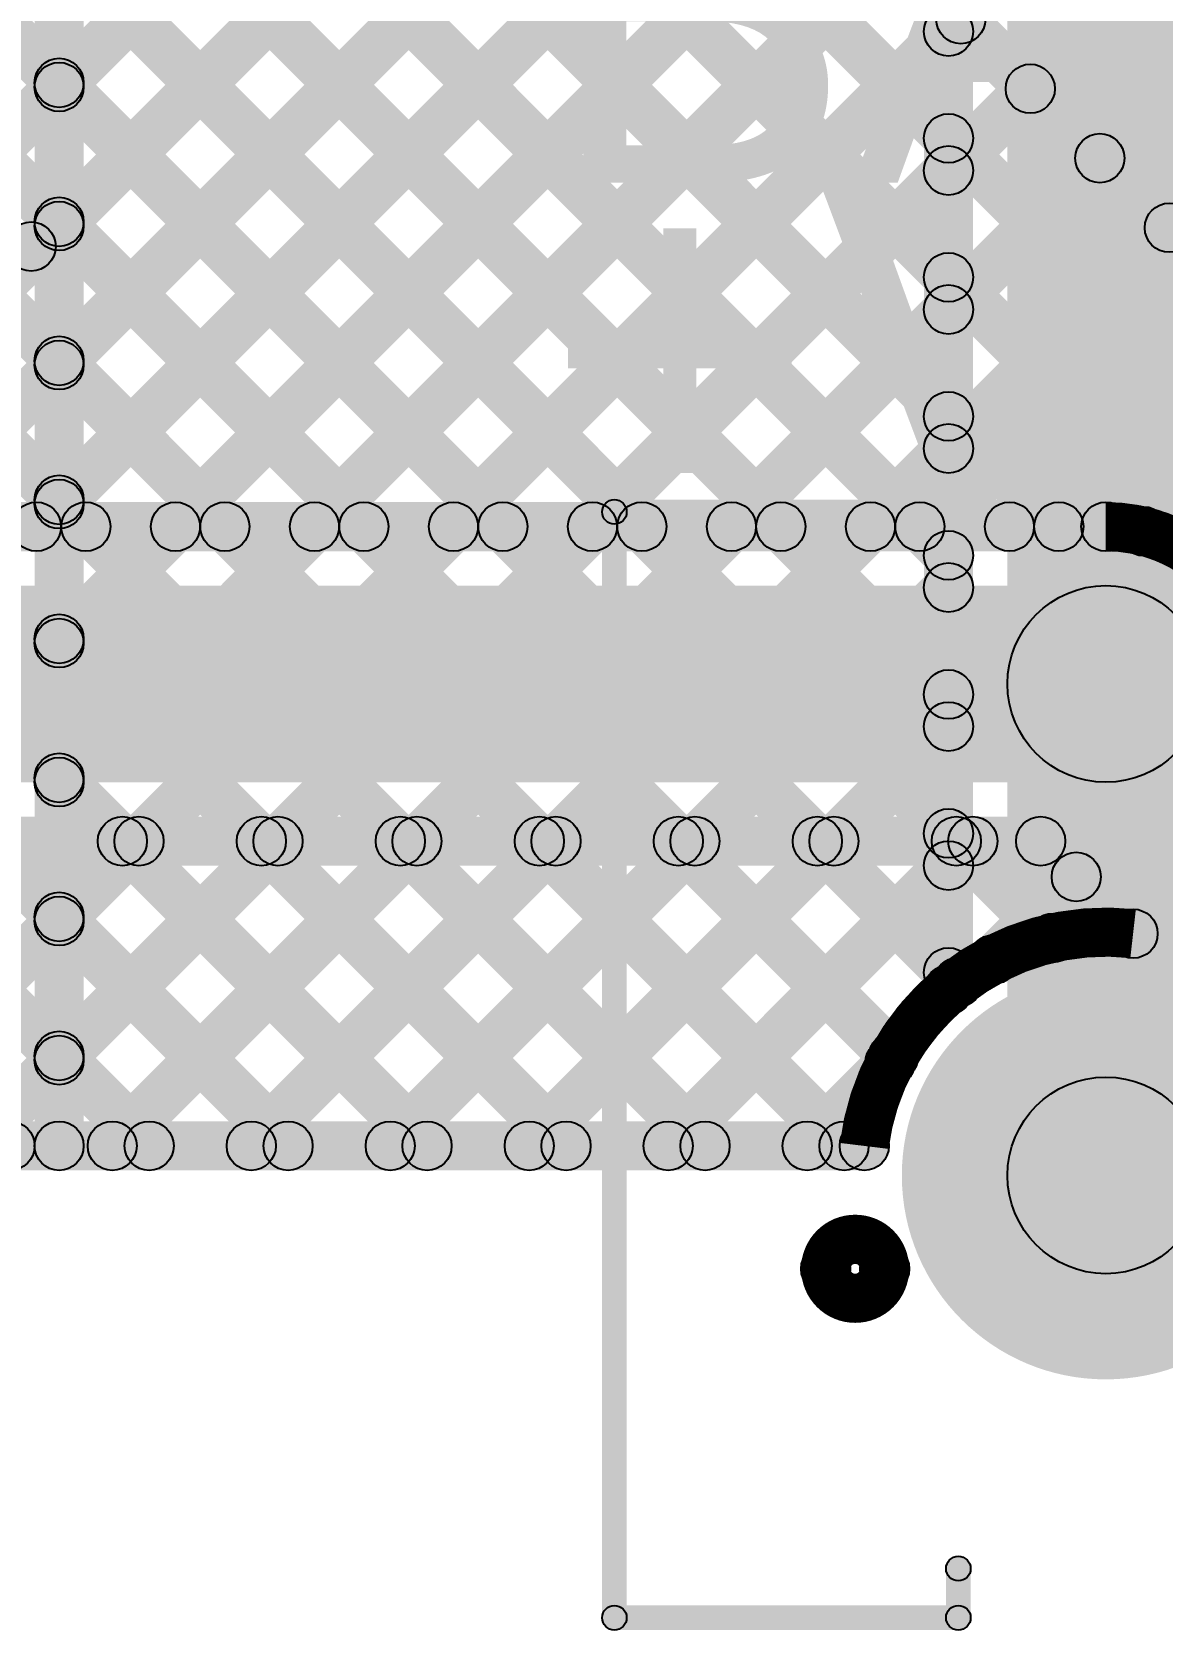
# Model space of a CAD drawing. Header units: millimetres. Extents: x -0.08 to 5.25, y -0.08 to 2.73.
# Drawn here: x 4.0695 to 4.2995, y 0.0875 to 0.4127 of the extents above; entities that cross this region are included whole.
import ezdxf

# ---------------------------------------------------------------- set-up
doc = ezdxf.new("R2010")
doc.units = ezdxf.units.MM
doc.header["$MEASUREMENT"] = 0
for name, color, linetype in [('BottomLayer', 5, 'Continuous'), ('BottomSolder', 6, 'Continuous'), ('PadHoleLayer', 156, 'Continuous'), ('TopLayer', 1, 'Continuous'), ('TopOverlay', 2, 'Continuous'), ('TopSolder', 216, 'Continuous')]:
    doc.layers.add(name, color=color, linetype=linetype)

# ---------------------------------------------------------------- blocks, each defined once
blk = doc.blocks.new('JST_C_________64')
at = {"layer": 'BottomLayer'}
h = blk.add_hatch(color=5, dxfattribs=at)
edge = h.paths.add_edge_path()
edge.add_arc((0, 0), 0.0375, 0, 360)
h = blk.add_hatch(color=5, dxfattribs=at)
edge = h.paths.add_edge_path()
edge.add_arc((0.1, 0), 0.0375, 0, 360)
at = {"layer": 'BottomSolder'}
h = blk.add_hatch(color=6, dxfattribs=at)
edge = h.paths.add_edge_path()
edge.add_arc((0, 0), 0.0415, 0, 360)
h = blk.add_hatch(color=6, dxfattribs=at)
edge = h.paths.add_edge_path()
edge.add_arc((0.1, 0), 0.0415, 0, 360)
at = {"layer": 'PadHoleLayer'}
h = blk.add_hatch(color=156, dxfattribs=at)
edge = h.paths.add_edge_path()
edge.add_arc((0, 0), 0.0195, 0, 360)
h = blk.add_hatch(color=156, dxfattribs=at)
edge = h.paths.add_edge_path()
edge.add_arc((0.1, 0), 0.0195, 0, 360)
at = {"layer": 'TopLayer'}
h = blk.add_hatch(color=1, dxfattribs=at)
edge = h.paths.add_edge_path()
edge.add_arc((0, 0), 0.0375, 0, 360)
h = blk.add_hatch(color=1, dxfattribs=at)
edge = h.paths.add_edge_path()
edge.add_arc((0.1, 0), 0.0375, 0, 360)
at = {"layer": 'TopOverlay'}
h = blk.add_hatch(color=2, dxfattribs=at)
edge = h.paths.add_edge_path()
edge.add_arc((-0.1, 0.135), 0.0025, 0, 360)
h = blk.add_hatch(color=2, dxfattribs=at)
edge = h.paths.add_edge_path()
edge.add_arc((-0.1, 0.135), 0.0025, 0, 360)
for points in [[(-0.1, 0.1325), (-0.1, 0.1375), (0.2, 0.1375), (0.2, 0.1325)], [(-0.0975, -0.09), (-0.1025, -0.09), (-0.1025, 0.135), (-0.0975, 0.135)], [(0.2025, -0.09), (0.1975, -0.09), (0.1975, 0.135), (0.2025, 0.135)], [(-0.0275, -0.09), (-0.0325, -0.09), (-0.0325, -0.08), (-0.0275, -0.08)], [(0.1325, -0.09), (0.1275, -0.09), (0.1275, -0.08), (0.1325, -0.08)], [(-0.1, -0.0925), (-0.1, -0.0875), (-0.03, -0.0875), (-0.03, -0.0925)], [(0.13, -0.0925), (0.13, -0.0875), (0.2, -0.0875), (0.2, -0.0925)]]:
    blk.add_hatch(color=2, dxfattribs=at).paths.add_polyline_path(points)
h = blk.add_hatch(color=2, dxfattribs=at)
edge = h.paths.add_edge_path()
edge.add_arc((0.2, 0.135), 0.0025, 0, 360)
h = blk.add_hatch(color=2, dxfattribs=at)
edge = h.paths.add_edge_path()
edge.add_arc((0.2, 0.135), 0.0025, 0, 360)
h = blk.add_hatch(color=2, dxfattribs=at)
edge = h.paths.add_edge_path()
edge.add_arc((-0.057, -0.019), 0.005, 0, 360)
h = blk.add_hatch(color=2, dxfattribs=at)
edge = h.paths.add_edge_path()
edge.add_arc((-0.045, -0.019), 0.005, 0, 360)
h = blk.add_hatch(color=2, dxfattribs=at)
edge = h.paths.add_edge_path()
edge.add_arc((-0.03, -0.08), 0.0025, 0, 360)
h = blk.add_hatch(color=2, dxfattribs=at)
edge = h.paths.add_edge_path()
edge.add_arc((0.13, -0.08), 0.0025, 0, 360)
h = blk.add_hatch(color=2, dxfattribs=at)
edge = h.paths.add_edge_path()
edge.add_arc((-0.1, -0.09), 0.0025, 0, 360)
h = blk.add_hatch(color=2, dxfattribs=at)
edge = h.paths.add_edge_path()
edge.add_arc((-0.1, -0.09), 0.0025, 0, 360)
h = blk.add_hatch(color=2, dxfattribs=at)
edge = h.paths.add_edge_path()
edge.add_arc((-0.03, -0.09), 0.0025, 0, 360)
h = blk.add_hatch(color=2, dxfattribs=at)
edge = h.paths.add_edge_path()
edge.add_arc((-0.03, -0.09), 0.0025, 0, 360)
h = blk.add_hatch(color=2, dxfattribs=at)
edge = h.paths.add_edge_path()
edge.add_arc((0.13, -0.09), 0.0025, 0, 360)
h = blk.add_hatch(color=2, dxfattribs=at)
edge = h.paths.add_edge_path()
edge.add_arc((0.13, -0.09), 0.0025, 0, 360)
h = blk.add_hatch(color=2, dxfattribs=at)
edge = h.paths.add_edge_path()
edge.add_arc((0.2, -0.09), 0.0025, 0, 360)
h = blk.add_hatch(color=2, dxfattribs=at)
edge = h.paths.add_edge_path()
edge.add_arc((0.2, -0.09), 0.0025, 0, 360)
at = {"layer": 'TopSolder'}
h = blk.add_hatch(color=216, dxfattribs=at)
edge = h.paths.add_edge_path()
edge.add_arc((0, 0), 0.0415, 0, 360)
h = blk.add_hatch(color=216, dxfattribs=at)
edge = h.paths.add_edge_path()
edge.add_arc((0.1, 0), 0.0415, 0, 360)
at = {"layer": 'TopOverlay', "const_width": 0.01}
blk.add_lwpolyline([(-0.045, -0.019, 1), (-0.057, -0.019, 1)], format="xyb", close=True, dxfattribs=at)
at = {"layer": 'TopOverlay'}
for centre, radius in [((-0.1, 0.135), 0.0025), ((-0.1, 0.135), 0.0025), ((0.2, 0.135), 0.0025), ((0.2, 0.135), 0.0025), ((-0.057, -0.019), 0.005), ((-0.045, -0.019), 0.005), ((-0.03, -0.08), 0.0025), ((0.13, -0.08), 0.0025), ((-0.1, -0.09), 0.0025), ((-0.1, -0.09), 0.0025), ((-0.03, -0.09), 0.0025), ((-0.03, -0.09), 0.0025), ((0.13, -0.09), 0.0025), ((0.13, -0.09), 0.0025), ((0.2, -0.09), 0.0025), ((0.2, -0.09), 0.0025)]:
    blk.add_circle(centre, radius, dxfattribs=at)

msp = doc.modelspace()

# ---------------------------------------------------------------- hatches: boundary and pattern name
at = {"layer": 'BottomLayer'}
for points in [[(3.53486, 1.15586), (3.56314, 1.18414), (4.34214, 0.40514), (4.31386, 0.37686)], [(3.47846, 1.16148), (3.48554, 1.16855), (4.46455, 0.18954), (4.45748, 0.18246)], [(3.52284, 1.14384), (3.52991, 1.15091), (4.30888, 0.37194), (4.30181, 0.36486)], [(3.47846, 1.13319), (3.48554, 1.14026), (4.38979, 0.23601), (4.38272, 0.22894)], [(3.47846, 1.10491), (3.48554, 1.11198), (4.28198, 0.31554), (4.27491, 0.30846)], [(3.47846, 1.07662), (3.48554, 1.08369), (4.25369, 0.31554), (4.24662, 0.30846)], [(3.47846, 1.04834), (3.48554, 1.05541), (4.22541, 0.31554), (4.21834, 0.30846)], [(3.47846, 1.02005), (3.48554, 1.02713), (4.19713, 0.31554), (4.19005, 0.30846)], [(3.47846, 0.99177), (3.48554, 0.99884), (4.16884, 0.31554), (4.16177, 0.30846)], [(3.47846, 0.96349), (3.48554, 0.97056), (4.14056, 0.31554), (4.13349, 0.30846)], [(3.47846, 0.9352), (3.48554, 0.94227), (4.11227, 0.31554), (4.1052, 0.30846)], [(3.47846, 0.90692), (3.48554, 0.91399), (4.08399, 0.31554), (4.07692, 0.30846)], [(3.98908, 0.30846), (3.98201, 0.31554), (4.17011, 0.50363), (4.17718, 0.49656)], [(4.01737, 0.30846), (4.0103, 0.31554), (4.18425, 0.48949), (4.19132, 0.48242)], [(4.04565, 0.30846), (4.03858, 0.31554), (4.1984, 0.47535), (4.20547, 0.46828)], [(4.07394, 0.30846), (4.06687, 0.31554), (4.21254, 0.46121), (4.21961, 0.45414)], [(4.10222, 0.30846), (4.09515, 0.31554), (4.22668, 0.44707), (4.23375, 0.43999)], [(4.1305, 0.30846), (4.12343, 0.31554), (4.24082, 0.43292), (4.24789, 0.42585)], [(4.15879, 0.30846), (4.15172, 0.31554), (4.25496, 0.41878), (4.26203, 0.41171)], [(4.18707, 0.30846), (4.18, 0.31554), (4.26911, 0.40464), (4.27618, 0.39757)], [(4.21536, 0.30846), (4.20829, 0.31554), (4.28325, 0.3905), (4.29032, 0.38343)], [(4.24364, 0.30846), (4.23657, 0.31554), (4.29739, 0.37635), (4.30446, 0.36928)], [(4.27193, 0.30846), (4.26486, 0.31554), (4.31371, 0.3644), (4.32079, 0.35732)], [(4.29926, 0.30752), (4.29219, 0.31459), (4.34014, 0.36254), (4.34721, 0.35546)], [(3.976, 0.307), (3.976, 0.317), (4.288, 0.317), (4.288, 0.307)], [(3.976, 0.26), (3.976, 0.3), (4.288, 0.3), (4.288, 0.26)], [(4.27386, 0.26586), (4.30214, 0.29414), (4.40214, 0.19414), (4.37386, 0.16586)], [(3.976, 0.243), (3.976, 0.253), (4.27475, 0.253), (4.27475, 0.243)], [(4.03279, 0.18246), (4.02572, 0.18954), (4.08772, 0.25154), (4.09479, 0.24446)], [(4.02778, 0.24446), (4.03485, 0.25154), (4.09685, 0.18954), (4.08978, 0.18246)], [(4.06107, 0.18246), (4.054, 0.18954), (4.116, 0.25154), (4.12307, 0.24446)], [(4.05606, 0.24446), (4.06314, 0.25154), (4.12514, 0.18954), (4.11806, 0.18246)], [(4.08936, 0.18246), (4.08229, 0.18954), (4.14429, 0.25154), (4.15136, 0.24446)], [(4.08435, 0.24446), (4.09142, 0.25154), (4.15342, 0.18954), (4.14635, 0.18246)], [(4.11764, 0.18246), (4.11057, 0.18954), (4.17257, 0.25154), (4.17964, 0.24446)], [(4.11263, 0.24446), (4.1197, 0.25154), (4.1817, 0.18954), (4.17463, 0.18246)], [(4.14593, 0.18246), (4.13886, 0.18954), (4.20086, 0.25154), (4.20793, 0.24446)], [(4.14092, 0.24446), (4.14799, 0.25154), (4.20999, 0.18954), (4.20292, 0.18246)], [(4.17421, 0.18246), (4.16714, 0.18954), (4.22914, 0.25154), (4.23621, 0.24446)], [(4.1692, 0.24446), (4.17627, 0.25154), (4.23827, 0.18954), (4.2312, 0.18246)], [(4.2025, 0.18246), (4.19542, 0.18954), (4.25742, 0.25154), (4.2645, 0.24446)], [(4.19749, 0.24446), (4.20456, 0.25154), (4.24836, 0.20774), (4.24128, 0.20067)], [(4.22577, 0.24446), (4.23284, 0.25154), (4.2615, 0.22288), (4.25443, 0.21581)], [(4.25405, 0.24446), (4.26113, 0.25154), (4.2808, 0.23186), (4.27373, 0.22479)], [(4.27121, 0.24446), (4.27828, 0.25154), (4.29709, 0.23272), (4.29002, 0.22565)], [(4.26869, 0.22038), (4.26162, 0.22745), (4.27846, 0.24429), (4.28553, 0.23722)], [(4.23078, 0.18246), (4.22371, 0.18954), (4.24055, 0.20638), (4.24762, 0.19931)], [(2.79126, 0.181), (2.79126, 0.191), (4.23886, 0.191), (4.23886, 0.181)]]:
    msp.add_hatch(color=5, dxfattribs=at).paths.add_polyline_path(points)
h = msp.add_hatch(color=5, dxfattribs=at)
edge = h.paths.add_edge_path()
edge.add_arc((4.2585, 0.41525), 0.005, 0, 360)
h = msp.add_hatch(color=5, dxfattribs=at)
edge = h.paths.add_edge_path()
edge.add_arc((4.27264, 0.4011), 0.005, 0, 360)
h = msp.add_hatch(color=5, dxfattribs=at)
edge = h.paths.add_edge_path()
edge.add_arc((4.28678, 0.38696), 0.005, 0, 360)
h = msp.add_hatch(color=5, dxfattribs=at)
edge = h.paths.add_edge_path()
edge.add_arc((4.30093, 0.37282), 0.005, 0, 360)
h = msp.add_hatch(color=5, dxfattribs=at)
edge = h.paths.add_edge_path()
edge.add_arc((4.0704, 0.312), 0.005, 0, 360)
h = msp.add_hatch(color=5, dxfattribs=at)
edge = h.paths.add_edge_path()
edge.add_arc((4.08045, 0.312), 0.005, 0, 360)
h = msp.add_hatch(color=5, dxfattribs=at)
edge = h.paths.add_edge_path()
edge.add_arc((4.09869, 0.312), 0.005, 0, 360)
h = msp.add_hatch(color=5, dxfattribs=at)
edge = h.paths.add_edge_path()
edge.add_arc((4.10874, 0.312), 0.005, 0, 360)
h = msp.add_hatch(color=5, dxfattribs=at)
edge = h.paths.add_edge_path()
edge.add_arc((4.12697, 0.312), 0.005, 0, 360)
h = msp.add_hatch(color=5, dxfattribs=at)
edge = h.paths.add_edge_path()
edge.add_arc((4.13702, 0.312), 0.005, 0, 360)
h = msp.add_hatch(color=5, dxfattribs=at)
edge = h.paths.add_edge_path()
edge.add_arc((4.15525, 0.312), 0.005, 0, 360)
h = msp.add_hatch(color=5, dxfattribs=at)
edge = h.paths.add_edge_path()
edge.add_arc((4.16531, 0.312), 0.005, 0, 360)
h = msp.add_hatch(color=5, dxfattribs=at)
edge = h.paths.add_edge_path()
edge.add_arc((4.18354, 0.312), 0.005, 0, 360)
h = msp.add_hatch(color=5, dxfattribs=at)
edge = h.paths.add_edge_path()
edge.add_arc((4.19359, 0.312), 0.005, 0, 360)
h = msp.add_hatch(color=5, dxfattribs=at)
edge = h.paths.add_edge_path()
edge.add_arc((4.21182, 0.312), 0.005, 0, 360)
h = msp.add_hatch(color=5, dxfattribs=at)
edge = h.paths.add_edge_path()
edge.add_arc((4.22187, 0.312), 0.005, 0, 360)
h = msp.add_hatch(color=5, dxfattribs=at)
edge = h.paths.add_edge_path()
edge.add_arc((4.24011, 0.312), 0.005, 0, 360)
h = msp.add_hatch(color=5, dxfattribs=at)
edge = h.paths.add_edge_path()
edge.add_arc((4.25016, 0.312), 0.005, 0, 360)
h = msp.add_hatch(color=5, dxfattribs=at)
edge = h.paths.add_edge_path()
edge.add_arc((4.26839, 0.312), 0.005, 0, 360)
h = msp.add_hatch(color=5, dxfattribs=at)
edge = h.paths.add_edge_path()
edge.add_arc((4.27844, 0.312), 0.005, 0, 360)
h = msp.add_hatch(color=5, dxfattribs=at)
edge = h.paths.add_edge_path()
edge.add_arc((4.288, 0.312), 0.005, 0, 360)
h = msp.add_hatch(color=5, dxfattribs=at)
edge = h.paths.add_edge_path()
edge.add_arc((4.288, 0.312), 0.005, 0, 360)
h = msp.add_hatch(color=5, dxfattribs=at)
edge = h.paths.add_edge_path()
edge.add_arc((4.288, 0.312), 0.005, 0, 360)
h = msp.add_hatch(color=5, dxfattribs=at)
edge = h.paths.add_edge_path()
edge.add_arc((4.29573, 0.31105), 0.005, 0, 360)
h = msp.add_hatch(color=5, dxfattribs=at)
edge = h.paths.add_edge_path()
edge.add_arc((4.288, 0.28), 0.02, 0, 360)
h = msp.add_hatch(color=5, dxfattribs=at)
edge = h.paths.add_edge_path()
edge.add_arc((4.288, 0.28), 0.02, 0, 360)
h = msp.add_hatch(color=5, dxfattribs=at)
edge = h.paths.add_edge_path()
edge.add_arc((4.08788, 0.248), 0.005, 0, 360)
h = msp.add_hatch(color=5, dxfattribs=at)
edge = h.paths.add_edge_path()
edge.add_arc((4.09125, 0.248), 0.005, 0, 360)
h = msp.add_hatch(color=5, dxfattribs=at)
edge = h.paths.add_edge_path()
edge.add_arc((4.11617, 0.248), 0.005, 0, 360)
h = msp.add_hatch(color=5, dxfattribs=at)
edge = h.paths.add_edge_path()
edge.add_arc((4.11954, 0.248), 0.005, 0, 360)
h = msp.add_hatch(color=5, dxfattribs=at)
edge = h.paths.add_edge_path()
edge.add_arc((4.14445, 0.248), 0.005, 0, 360)
h = msp.add_hatch(color=5, dxfattribs=at)
edge = h.paths.add_edge_path()
edge.add_arc((4.14782, 0.248), 0.005, 0, 360)
h = msp.add_hatch(color=5, dxfattribs=at)
edge = h.paths.add_edge_path()
edge.add_arc((4.17274, 0.248), 0.005, 0, 360)
h = msp.add_hatch(color=5, dxfattribs=at)
edge = h.paths.add_edge_path()
edge.add_arc((4.17611, 0.248), 0.005, 0, 360)
h = msp.add_hatch(color=5, dxfattribs=at)
edge = h.paths.add_edge_path()
edge.add_arc((4.20102, 0.248), 0.005, 0, 360)
h = msp.add_hatch(color=5, dxfattribs=at)
edge = h.paths.add_edge_path()
edge.add_arc((4.20439, 0.248), 0.005, 0, 360)
h = msp.add_hatch(color=5, dxfattribs=at)
edge = h.paths.add_edge_path()
edge.add_arc((4.22931, 0.248), 0.005, 0, 360)
h = msp.add_hatch(color=5, dxfattribs=at)
edge = h.paths.add_edge_path()
edge.add_arc((4.23268, 0.248), 0.005, 0, 360)
h = msp.add_hatch(color=5, dxfattribs=at)
edge = h.paths.add_edge_path()
edge.add_arc((4.25759, 0.248), 0.005, 0, 360)
h = msp.add_hatch(color=5, dxfattribs=at)
edge = h.paths.add_edge_path()
edge.add_arc((4.26096, 0.248), 0.005, 0, 360)
h = msp.add_hatch(color=5, dxfattribs=at)
edge = h.paths.add_edge_path()
edge.add_arc((4.27475, 0.248), 0.005, 0, 360)
h = msp.add_hatch(color=5, dxfattribs=at)
edge = h.paths.add_edge_path()
edge.add_arc((4.27475, 0.248), 0.005, 0, 360)
h = msp.add_hatch(color=5, dxfattribs=at)
edge = h.paths.add_edge_path()
edge.add_arc((4.28199, 0.24075), 0.005, 0, 360)
h = msp.add_hatch(color=5, dxfattribs=at)
edge = h.paths.add_edge_path()
edge.add_arc((4.29356, 0.22919), 0.005, 0, 360)
h = msp.add_hatch(color=5, dxfattribs=at)
edge = h.paths.add_edge_path()
edge.add_arc((4.29356, 0.22919), 0.005, 0, 360)
h = msp.add_hatch(color=5, dxfattribs=at)
edge = h.paths.add_edge_path()
edge.add_arc((4.27727, 0.22832), 0.005, 0, 360)
h = msp.add_hatch(color=5, dxfattribs=at)
edge = h.paths.add_edge_path()
edge.add_arc((4.26516, 0.22392), 0.005, 0, 360)
h = msp.add_hatch(color=5, dxfattribs=at)
edge = h.paths.add_edge_path()
edge.add_arc((4.25796, 0.21934), 0.005, 0, 360)
h = msp.add_hatch(color=5, dxfattribs=at)
edge = h.paths.add_edge_path()
edge.add_arc((4.24482, 0.2042), 0.005, 0, 360)
h = msp.add_hatch(color=5, dxfattribs=at)
edge = h.paths.add_edge_path()
edge.add_arc((4.24408, 0.20284), 0.005, 0, 360)
h = msp.add_hatch(color=5, dxfattribs=at)
edge = h.paths.add_edge_path()
edge.add_arc((4.06503, 0.186), 0.005, 0, 360)
h = msp.add_hatch(color=5, dxfattribs=at)
edge = h.paths.add_edge_path()
edge.add_arc((4.08582, 0.186), 0.005, 0, 360)
h = msp.add_hatch(color=5, dxfattribs=at)
edge = h.paths.add_edge_path()
edge.add_arc((4.09332, 0.186), 0.005, 0, 360)
h = msp.add_hatch(color=5, dxfattribs=at)
edge = h.paths.add_edge_path()
edge.add_arc((4.11411, 0.186), 0.005, 0, 360)
h = msp.add_hatch(color=5, dxfattribs=at)
edge = h.paths.add_edge_path()
edge.add_arc((4.1216, 0.186), 0.005, 0, 360)
h = msp.add_hatch(color=5, dxfattribs=at)
edge = h.paths.add_edge_path()
edge.add_arc((4.14239, 0.186), 0.005, 0, 360)
h = msp.add_hatch(color=5, dxfattribs=at)
edge = h.paths.add_edge_path()
edge.add_arc((4.14988, 0.186), 0.005, 0, 360)
h = msp.add_hatch(color=5, dxfattribs=at)
edge = h.paths.add_edge_path()
edge.add_arc((4.17068, 0.186), 0.005, 0, 360)
h = msp.add_hatch(color=5, dxfattribs=at)
edge = h.paths.add_edge_path()
edge.add_arc((4.17817, 0.186), 0.005, 0, 360)
h = msp.add_hatch(color=5, dxfattribs=at)
edge = h.paths.add_edge_path()
edge.add_arc((4.19896, 0.186), 0.005, 0, 360)
h = msp.add_hatch(color=5, dxfattribs=at)
edge = h.paths.add_edge_path()
edge.add_arc((4.20645, 0.186), 0.005, 0, 360)
h = msp.add_hatch(color=5, dxfattribs=at)
edge = h.paths.add_edge_path()
edge.add_arc((4.22724, 0.186), 0.005, 0, 360)
h = msp.add_hatch(color=5, dxfattribs=at)
edge = h.paths.add_edge_path()
edge.add_arc((4.23474, 0.186), 0.005, 0, 360)
h = msp.add_hatch(color=5, dxfattribs=at)
edge = h.paths.add_edge_path()
edge.add_arc((4.23886, 0.186), 0.005, 0, 360)
h = msp.add_hatch(color=5, dxfattribs=at)
edge = h.paths.add_edge_path()
edge.add_arc((4.23886, 0.186), 0.005, 0, 360)
at = {"layer": 'TopLayer'}
for points in [[(4.07854, 0.39792), (4.07146, 0.40499), (4.61683, 0.95035), (4.6239, 0.94328)], [(4.07854, 0.34135), (4.07146, 0.34842), (4.6734, 0.95035), (4.68047, 0.94328)], [(4.07854, 0.36963), (4.07146, 0.3767), (4.64512, 0.95035), (4.65219, 0.94328)], [(4.08, 0.186), (4.07, 0.186), (4.07, 0.69157), (4.08, 0.69157)], [(4.07146, 0.56848), (4.07854, 0.57555), (4.25954, 0.39455), (4.25246, 0.38748)], [(4.07146, 0.54019), (4.07854, 0.54726), (4.25954, 0.36626), (4.25246, 0.35919)], [(4.07146, 0.51191), (4.07854, 0.51898), (4.25954, 0.33798), (4.25246, 0.33091)], [(4.261, 0.21777), (4.251, 0.21777), (4.251, 0.504), (4.261, 0.504)], [(4.308, 0.18), (4.268, 0.18), (4.268, 0.504), (4.308, 0.504)], [(4.07854, 0.31306), (4.07146, 0.32013), (4.25246, 0.50113), (4.25954, 0.49406)], [(4.07146, 0.48362), (4.07854, 0.49069), (4.25954, 0.30969), (4.25246, 0.30262)], [(4.07854, 0.28478), (4.07146, 0.29185), (4.25246, 0.47285), (4.25954, 0.46578)], [(4.07146, 0.45534), (4.07854, 0.46241), (4.25954, 0.28141), (4.25246, 0.27434)], [(4.07854, 0.2565), (4.07146, 0.26357), (4.25246, 0.44457), (4.25954, 0.4375)], [(4.07146, 0.42705), (4.07854, 0.43413), (4.25954, 0.25313), (4.25246, 0.24605)], [(4.07854, 0.22821), (4.07146, 0.23528), (4.25246, 0.41628), (4.25954, 0.40921)], [(4.07146, 0.39877), (4.07854, 0.40584), (4.25954, 0.22484), (4.25246, 0.21777)], [(4.07854, 0.19993), (4.07146, 0.207), (4.25246, 0.388), (4.25954, 0.38093)], [(4.07146, 0.37049), (4.07854, 0.37756), (4.24836, 0.20774), (4.24128, 0.20067)], [(4.08936, 0.18246), (4.08229, 0.18954), (4.25246, 0.35971), (4.25954, 0.35264)], [(4.07146, 0.3422), (4.07854, 0.34927), (4.23827, 0.18954), (4.2312, 0.18246)], [(4.11764, 0.18246), (4.11057, 0.18954), (4.25246, 0.33143), (4.25954, 0.32436)], [(4.07146, 0.31392), (4.07854, 0.32099), (4.20999, 0.18954), (4.20292, 0.18246)], [(4.14593, 0.18246), (4.13886, 0.18954), (4.25246, 0.30314), (4.25954, 0.29607)], [(4.07146, 0.28563), (4.07854, 0.2927), (4.1817, 0.18954), (4.17463, 0.18246)], [(4.17421, 0.18246), (4.16714, 0.18954), (4.25246, 0.27486), (4.25954, 0.26779)], [(4.07146, 0.25735), (4.07854, 0.26442), (4.15342, 0.18954), (4.14635, 0.18246)], [(4.2025, 0.18246), (4.19542, 0.18954), (4.25246, 0.24658), (4.25954, 0.2395)], [(4.07146, 0.22906), (4.07854, 0.23614), (4.12514, 0.18954), (4.11806, 0.18246)], [(4.07146, 0.20078), (4.07854, 0.20785), (4.09685, 0.18954), (4.08978, 0.18246)], [(4.23078, 0.18246), (4.22371, 0.18954), (4.24055, 0.20638), (4.24762, 0.19931)], [(4.075, 0.181), (4.075, 0.191), (4.23886, 0.191), (4.23886, 0.181)]]:
    msp.add_hatch(color=1, dxfattribs=at).paths.add_polyline_path(points)
h = msp.add_hatch(color=1, dxfattribs=at)
edge = h.paths.add_edge_path()
edge.add_arc((4.256, 0.41275), 0.005, 0, 360)
h = msp.add_hatch(color=1, dxfattribs=at)
edge = h.paths.add_edge_path()
edge.add_arc((4.075, 0.40231), 0.005, 0, 360)
h = msp.add_hatch(color=1, dxfattribs=at)
edge = h.paths.add_edge_path()
edge.add_arc((4.075, 0.40145), 0.005, 0, 360)
h = msp.add_hatch(color=1, dxfattribs=at)
edge = h.paths.add_edge_path()
edge.add_arc((4.256, 0.39101), 0.005, 0, 360)
h = msp.add_hatch(color=1, dxfattribs=at)
edge = h.paths.add_edge_path()
edge.add_arc((4.256, 0.38446), 0.005, 0, 360)
h = msp.add_hatch(color=1, dxfattribs=at)
edge = h.paths.add_edge_path()
edge.add_arc((4.075, 0.37402), 0.005, 0, 360)
h = msp.add_hatch(color=1, dxfattribs=at)
edge = h.paths.add_edge_path()
edge.add_arc((4.075, 0.37317), 0.005, 0, 360)
h = msp.add_hatch(color=1, dxfattribs=at)
edge = h.paths.add_edge_path()
edge.add_arc((4.06931, 0.369), 0.005, 0, 360)
h = msp.add_hatch(color=1, dxfattribs=at)
edge = h.paths.add_edge_path()
edge.add_arc((4.256, 0.36273), 0.005, 0, 360)
h = msp.add_hatch(color=1, dxfattribs=at)
edge = h.paths.add_edge_path()
edge.add_arc((4.256, 0.35618), 0.005, 0, 360)
h = msp.add_hatch(color=1, dxfattribs=at)
edge = h.paths.add_edge_path()
edge.add_arc((4.075, 0.34574), 0.005, 0, 360)
h = msp.add_hatch(color=1, dxfattribs=at)
edge = h.paths.add_edge_path()
edge.add_arc((4.075, 0.34488), 0.005, 0, 360)
h = msp.add_hatch(color=1, dxfattribs=at)
edge = h.paths.add_edge_path()
edge.add_arc((4.256, 0.33444), 0.005, 0, 360)
h = msp.add_hatch(color=1, dxfattribs=at)
edge = h.paths.add_edge_path()
edge.add_arc((4.256, 0.32789), 0.005, 0, 360)
h = msp.add_hatch(color=1, dxfattribs=at)
edge = h.paths.add_edge_path()
edge.add_arc((4.075, 0.31745), 0.005, 0, 360)
h = msp.add_hatch(color=1, dxfattribs=at)
edge = h.paths.add_edge_path()
edge.add_arc((4.075, 0.3166), 0.005, 0, 360)
h = msp.add_hatch(color=1, dxfattribs=at)
edge = h.paths.add_edge_path()
edge.add_arc((4.256, 0.30616), 0.005, 0, 360)
h = msp.add_hatch(color=1, dxfattribs=at)
edge = h.paths.add_edge_path()
edge.add_arc((4.256, 0.29961), 0.005, 0, 360)
h = msp.add_hatch(color=1, dxfattribs=at)
edge = h.paths.add_edge_path()
edge.add_arc((4.075, 0.28917), 0.005, 0, 360)
h = msp.add_hatch(color=1, dxfattribs=at)
edge = h.paths.add_edge_path()
edge.add_arc((4.075, 0.28831), 0.005, 0, 360)
h = msp.add_hatch(color=1, dxfattribs=at)
edge = h.paths.add_edge_path()
edge.add_arc((4.256, 0.27787), 0.005, 0, 360)
h = msp.add_hatch(color=1, dxfattribs=at)
edge = h.paths.add_edge_path()
edge.add_arc((4.256, 0.27132), 0.005, 0, 360)
h = msp.add_hatch(color=1, dxfattribs=at)
edge = h.paths.add_edge_path()
edge.add_arc((4.075, 0.26088), 0.005, 0, 360)
h = msp.add_hatch(color=1, dxfattribs=at)
edge = h.paths.add_edge_path()
edge.add_arc((4.075, 0.26003), 0.005, 0, 360)
h = msp.add_hatch(color=1, dxfattribs=at)
edge = h.paths.add_edge_path()
edge.add_arc((4.256, 0.24959), 0.005, 0, 360)
h = msp.add_hatch(color=1, dxfattribs=at)
edge = h.paths.add_edge_path()
edge.add_arc((4.256, 0.24304), 0.005, 0, 360)
h = msp.add_hatch(color=1, dxfattribs=at)
edge = h.paths.add_edge_path()
edge.add_arc((4.075, 0.2326), 0.005, 0, 360)
h = msp.add_hatch(color=1, dxfattribs=at)
edge = h.paths.add_edge_path()
edge.add_arc((4.075, 0.23175), 0.005, 0, 360)
h = msp.add_hatch(color=1, dxfattribs=at)
edge = h.paths.add_edge_path()
edge.add_arc((4.256, 0.22131), 0.005, 0, 360)
h = msp.add_hatch(color=1, dxfattribs=at)
edge = h.paths.add_edge_path()
edge.add_arc((4.256, 0.21777), 0.005, 0, 360)
h = msp.add_hatch(color=1, dxfattribs=at)
edge = h.paths.add_edge_path()
edge.add_arc((4.256, 0.21777), 0.005, 0, 360)
h = msp.add_hatch(color=1, dxfattribs=at)
edge = h.paths.add_edge_path()
edge.add_arc((4.075, 0.20432), 0.005, 0, 360)
h = msp.add_hatch(color=1, dxfattribs=at)
edge = h.paths.add_edge_path()
edge.add_arc((4.075, 0.20346), 0.005, 0, 360)
h = msp.add_hatch(color=1, dxfattribs=at)
edge = h.paths.add_edge_path()
edge.add_arc((4.24482, 0.2042), 0.005, 0, 360)
h = msp.add_hatch(color=1, dxfattribs=at)
edge = h.paths.add_edge_path()
edge.add_arc((4.24408, 0.20284), 0.005, 0, 360)
h = msp.add_hatch(color=1, dxfattribs=at)
edge = h.paths.add_edge_path()
edge.add_arc((4.288, 0.18), 0.02, 0, 360)
h = msp.add_hatch(color=1, dxfattribs=at)
edge = h.paths.add_edge_path()
edge.add_arc((4.075, 0.186), 0.005, 0, 360)
h = msp.add_hatch(color=1, dxfattribs=at)
edge = h.paths.add_edge_path()
edge.add_arc((4.075, 0.186), 0.005, 0, 360)
h = msp.add_hatch(color=1, dxfattribs=at)
edge = h.paths.add_edge_path()
edge.add_arc((4.08582, 0.186), 0.005, 0, 360)
h = msp.add_hatch(color=1, dxfattribs=at)
edge = h.paths.add_edge_path()
edge.add_arc((4.09332, 0.186), 0.005, 0, 360)
h = msp.add_hatch(color=1, dxfattribs=at)
edge = h.paths.add_edge_path()
edge.add_arc((4.11411, 0.186), 0.005, 0, 360)
h = msp.add_hatch(color=1, dxfattribs=at)
edge = h.paths.add_edge_path()
edge.add_arc((4.1216, 0.186), 0.005, 0, 360)
h = msp.add_hatch(color=1, dxfattribs=at)
edge = h.paths.add_edge_path()
edge.add_arc((4.14239, 0.186), 0.005, 0, 360)
h = msp.add_hatch(color=1, dxfattribs=at)
edge = h.paths.add_edge_path()
edge.add_arc((4.14988, 0.186), 0.005, 0, 360)
h = msp.add_hatch(color=1, dxfattribs=at)
edge = h.paths.add_edge_path()
edge.add_arc((4.17068, 0.186), 0.005, 0, 360)
h = msp.add_hatch(color=1, dxfattribs=at)
edge = h.paths.add_edge_path()
edge.add_arc((4.17817, 0.186), 0.005, 0, 360)
h = msp.add_hatch(color=1, dxfattribs=at)
edge = h.paths.add_edge_path()
edge.add_arc((4.19896, 0.186), 0.005, 0, 360)
h = msp.add_hatch(color=1, dxfattribs=at)
edge = h.paths.add_edge_path()
edge.add_arc((4.20645, 0.186), 0.005, 0, 360)
h = msp.add_hatch(color=1, dxfattribs=at)
edge = h.paths.add_edge_path()
edge.add_arc((4.22724, 0.186), 0.005, 0, 360)
h = msp.add_hatch(color=1, dxfattribs=at)
edge = h.paths.add_edge_path()
edge.add_arc((4.23474, 0.186), 0.005, 0, 360)
h = msp.add_hatch(color=1, dxfattribs=at)
edge = h.paths.add_edge_path()
edge.add_arc((4.23886, 0.186), 0.005, 0, 360)
h = msp.add_hatch(color=1, dxfattribs=at)
edge = h.paths.add_edge_path()
edge.add_arc((4.23886, 0.186), 0.005, 0, 360)

# ---------------------------------------------------------------- linework, layer by layer
at = {"layer": 'BottomLayer', "const_width": 0.01}
for points in [[(4.288, 0.312, -0.198912), (4.31063, 0.30263)], [(4.288, 0.312, -0.199231), (4.31066, 0.3026)], [(4.23886, 0.186, -0.411584), (4.29356, 0.22919)]]:
    msp.add_lwpolyline(points, format="xyb", dxfattribs=at)
at = {"layer": 'BottomLayer'}
for centre, radius in [((4.2585, 0.41525), 0.005), ((4.27264, 0.4011), 0.005), ((4.28678, 0.38696), 0.005), ((4.30093, 0.37282), 0.005), ((4.0704, 0.312), 0.005), ((4.08045, 0.312), 0.005), ((4.09869, 0.312), 0.005), ((4.10874, 0.312), 0.005), ((4.12697, 0.312), 0.005), ((4.13702, 0.312), 0.005), ((4.15525, 0.312), 0.005), ((4.16531, 0.312), 0.005), ((4.18354, 0.312), 0.005), ((4.19359, 0.312), 0.005), ((4.21182, 0.312), 0.005), ((4.22187, 0.312), 0.005), ((4.24011, 0.312), 0.005), ((4.25016, 0.312), 0.005), ((4.26839, 0.312), 0.005), ((4.27844, 0.312), 0.005), ((4.288, 0.312), 0.005), ((4.288, 0.312), 0.005), ((4.288, 0.312), 0.005), ((4.29573, 0.31105), 0.005), ((4.288, 0.28), 0.02), ((4.288, 0.28), 0.02), ((4.08788, 0.248), 0.005), ((4.09125, 0.248), 0.005), ((4.11617, 0.248), 0.005), ((4.11954, 0.248), 0.005), ((4.14445, 0.248), 0.005), ((4.14782, 0.248), 0.005), ((4.17274, 0.248), 0.005), ((4.17611, 0.248), 0.005), ((4.20102, 0.248), 0.005), ((4.20439, 0.248), 0.005), ((4.22931, 0.248), 0.005), ((4.23268, 0.248), 0.005), ((4.25759, 0.248), 0.005), ((4.26096, 0.248), 0.005), ((4.27475, 0.248), 0.005), ((4.27475, 0.248), 0.005), ((4.28199, 0.24075), 0.005), ((4.29356, 0.22919), 0.005), ((4.29356, 0.22919), 0.005), ((4.27727, 0.22832), 0.005), ((4.26516, 0.22392), 0.005), ((4.25796, 0.21934), 0.005), ((4.24482, 0.2042), 0.005), ((4.24408, 0.20284), 0.005), ((4.06503, 0.186), 0.005), ((4.08582, 0.186), 0.005), ((4.09332, 0.186), 0.005), ((4.11411, 0.186), 0.005), ((4.1216, 0.186), 0.005), ((4.14239, 0.186), 0.005), ((4.14988, 0.186), 0.005), ((4.17068, 0.186), 0.005), ((4.17817, 0.186), 0.005), ((4.19896, 0.186), 0.005), ((4.20645, 0.186), 0.005), ((4.22724, 0.186), 0.005), ((4.23474, 0.186), 0.005), ((4.23886, 0.186), 0.005), ((4.23886, 0.186), 0.005)]:
    msp.add_circle(centre, radius, dxfattribs=at)
at = {"layer": 'TopLayer', "const_width": 0.01}
msp.add_lwpolyline([(4.23886, 0.186, -0.188782), (4.256, 0.21777)], format="xyb", dxfattribs=at)
at = {"layer": 'TopLayer'}
for centre, radius in [((4.256, 0.41275), 0.005), ((4.075, 0.40231), 0.005), ((4.075, 0.40145), 0.005), ((4.256, 0.39101), 0.005), ((4.256, 0.38446), 0.005), ((4.075, 0.37402), 0.005), ((4.075, 0.37317), 0.005), ((4.06931, 0.369), 0.005), ((4.256, 0.36273), 0.005), ((4.256, 0.35618), 0.005), ((4.075, 0.34574), 0.005), ((4.075, 0.34488), 0.005), ((4.256, 0.33444), 0.005), ((4.256, 0.32789), 0.005), ((4.075, 0.31745), 0.005), ((4.075, 0.3166), 0.005), ((4.256, 0.30616), 0.005), ((4.256, 0.29961), 0.005), ((4.075, 0.28917), 0.005), ((4.075, 0.28831), 0.005), ((4.256, 0.27787), 0.005), ((4.256, 0.27132), 0.005), ((4.075, 0.26088), 0.005), ((4.075, 0.26003), 0.005), ((4.256, 0.24959), 0.005), ((4.256, 0.24304), 0.005), ((4.075, 0.2326), 0.005), ((4.075, 0.23175), 0.005), ((4.256, 0.22131), 0.005), ((4.256, 0.21777), 0.005), ((4.256, 0.21777), 0.005), ((4.075, 0.20432), 0.005), ((4.075, 0.20346), 0.005), ((4.24482, 0.2042), 0.005), ((4.24408, 0.20284), 0.005), ((4.288, 0.18), 0.02), ((4.075, 0.186), 0.005), ((4.075, 0.186), 0.005), ((4.08582, 0.186), 0.005), ((4.09332, 0.186), 0.005), ((4.11411, 0.186), 0.005), ((4.1216, 0.186), 0.005), ((4.14239, 0.186), 0.005), ((4.14988, 0.186), 0.005), ((4.17068, 0.186), 0.005), ((4.17817, 0.186), 0.005), ((4.19896, 0.186), 0.005), ((4.20645, 0.186), 0.005), ((4.22724, 0.186), 0.005), ((4.23474, 0.186), 0.005), ((4.23886, 0.186), 0.005), ((4.23886, 0.186), 0.005)]:
    msp.add_circle(centre, radius, dxfattribs=at)

# ---------------------------------------------------------------- block references
msp.add_blockref('JST_C_________64', (4.288, 0.18))

# ---------------------------------------------------------------- texts
at = {"layer": 'TopOverlay'}
for s, p in [('BATTERY', (4.174, 0.382)), ('+VE', (4.174, 0.314))]:
    msp.add_text(s, height=0.07, rotation=360, dxfattribs=at).set_placement(p)

doc.saveas('drawing.dxf')
